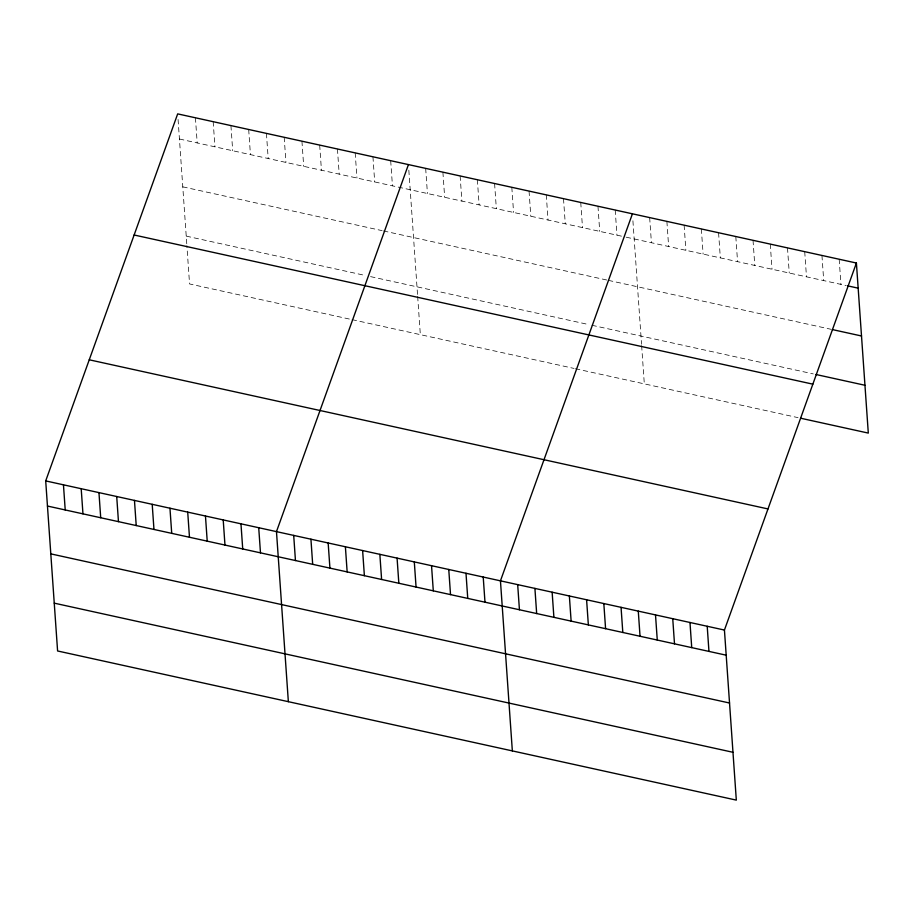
<?xml version="1.0" encoding="UTF-8"?>
<svg xmlns="http://www.w3.org/2000/svg" width="914" height="914" viewBox="0 0 914 914"><rect width="100%" height="100%" fill="white"/><g stroke="black" fill="none" stroke-linecap="round" stroke-linejoin="round"><path stroke-width="0.69" stroke-dasharray="4.57 3.43" d="M179.43 139.019L624.902 236.909M626.227 237.194L846.238 285.545M182.777 186.844L382.143 230.648M383.503 230.945L607.045 280.072M608.37 280.358L831.032 329.291M186.228 236.12L363.738 275.125M370.57 276.622L589.29 324.687M591.941 325.27L813.266 373.906M349.331 319.043L189.564 283.946L186.89 245.683M352.061 319.649L574.072 368.433M575.397 368.73L798.059 417.652M839.178 259.245L840.937 284.38M821.949 255.452L823.708 280.587M804.72 251.67L806.479 276.805M787.491 247.888L789.25 273.012M770.262 244.095L772.022 269.23M753.033 240.313L754.793 265.448M735.804 236.532L737.564 261.655M718.575 232.739L720.335 257.874M701.346 228.957L703.106 254.092M684.118 225.164L685.877 250.299M666.889 221.382L668.648 246.517M649.66 217.601L651.419 242.724M632.911 220.788L641.548 344.247M641.639 345.606L644.313 383.869M615.202 210.026L616.95 235.161M597.973 206.244L599.721 231.368M580.744 202.451L582.492 227.586M563.504 198.669L565.263 223.793M546.275 194.876L548.034 220.011M529.046 191.095L530.806 216.23M511.817 187.313L513.577 212.436M494.588 183.52L496.348 208.655M477.359 179.738L479.119 204.873M460.13 175.945L461.89 201.08M442.902 172.163L444.661 197.298M425.673 168.382L427.432 193.505M408.832 170.175L417.561 295.028M417.664 296.387L420.337 334.65M390.689 160.693L392.449 185.828M372.946 156.785L374.694 181.92M355.192 152.889L356.951 178.024M337.437 148.993L339.197 174.117M319.683 145.086L321.442 170.221M301.94 141.19L303.699 166.314M284.185 137.283L285.945 162.418M266.431 133.387L268.19 158.522M248.688 129.491L250.436 154.615M230.934 125.584L232.693 150.719M213.179 121.688L214.939 146.811M195.425 117.78L197.184 142.915M178.07 119.471L186.799 244.312"/><path stroke-width="1.37" d="M856.407 263.026L724.436 630.054L736.318 800.116L57.593 650.974L45.7 480.913L177.682 113.884L856.407 263.026L868.3 433.087L800.71 418.235M408.444 164.589L276.474 531.617L288.356 701.678M632.431 213.807L500.449 580.836L512.343 750.897M847.564 285.831L858.166 288.161M832.357 329.577L861.514 335.986M815.916 374.489L864.952 385.262M134.13 235.001L812.854 384.154M89.252 359.796L767.989 508.938M45.7 480.913L724.436 630.054M47.459 506.048L726.184 655.189M50.807 553.873L729.532 703.015M54.246 603.149L732.982 752.291M707.208 626.273L708.956 651.408M689.979 622.491L691.727 647.615M672.738 618.698L674.498 643.833M655.509 614.916L657.269 640.051M638.28 611.123L640.04 636.258M621.052 607.342L622.811 632.477M603.823 603.56L605.582 628.683M586.594 599.767L588.353 624.902M569.365 595.985L571.124 621.12M552.136 592.203L553.895 617.327M534.907 588.41L536.667 613.545M517.678 584.629L519.438 609.752M483.22 577.054L484.98 602.189M465.991 573.272L467.751 598.396M448.763 569.479L450.522 594.614M431.534 565.697L433.293 590.832M414.305 561.904L416.064 587.039M397.076 558.123L398.835 583.258M379.847 554.341L381.606 579.465M362.618 550.548L364.378 575.683M345.389 546.766L347.149 571.901M328.16 542.985L329.92 568.108M310.931 539.191L312.679 564.326M293.702 535.41L295.451 560.545M258.719 527.721L260.479 552.856M240.965 523.825L242.724 548.948M223.21 519.917L224.97 545.052M205.467 516.022L207.215 541.145M187.713 512.114L189.472 537.249M169.958 508.218L171.718 533.353M152.204 504.311L153.963 529.446M134.461 500.415L136.22 525.55M116.706 496.519L118.466 521.643M98.952 492.612L100.711 517.747M81.197 488.716L82.957 513.839M63.454 484.808L65.214 509.943"/></g></svg>
